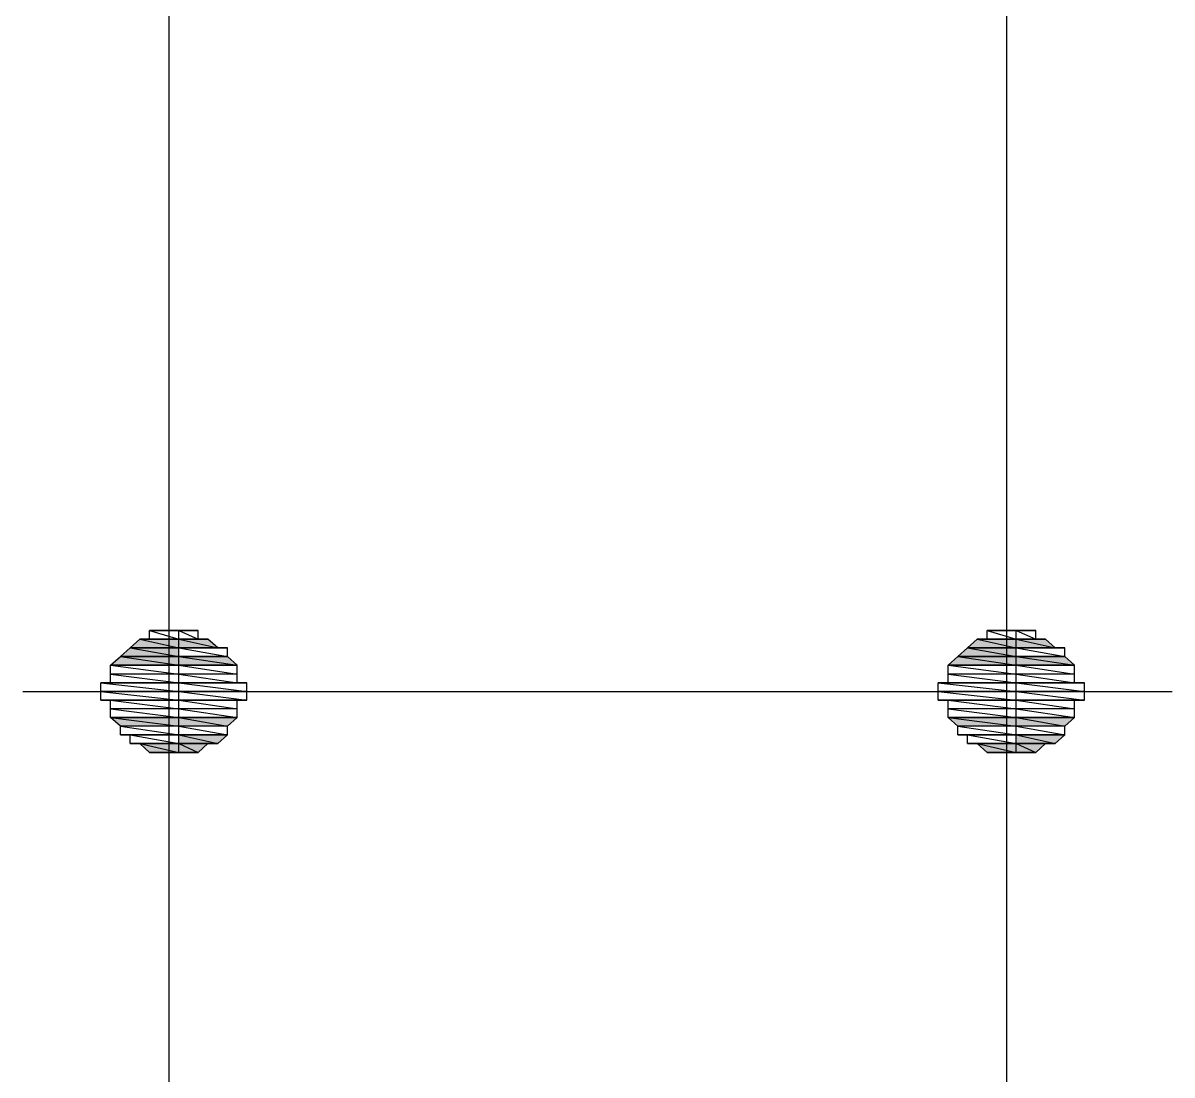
# Model space of a CAD drawing. Header units: millimetres. Extents: x -229 to 612, y -264 to 330.
# Drawn here: x 311.978 to 316.786, y -236.251 to -231.851 of the extents above; entities that cross this region are included whole.
import ezdxf

# ---------------------------------------------------------------- set-up
doc = ezdxf.new("R2010")
doc.units = ezdxf.units.MM

# ---------------------------------------------------------------- blocks, each defined once
blk = doc.blocks.new('0_TCM_4503_AIVD_AD_NOTE_BLOCK-43779754-14248')
at = {"linetype": 'Continuous'}
for points in [[(312.4259, -234.4645), (312.6296, -234.4645), (312.4666, -234.4282)], [(312.4666, -234.4282), (312.6296, -234.4645), (312.6296, -234.4282)], [(312.6296, -234.4282), (312.7926, -234.4645), (312.7518, -234.4282)], [(312.6296, -234.4645), (312.7926, -234.4645), (312.6296, -234.4282)], [(315.93, -234.4645), (316.1337, -234.4645), (315.9707, -234.4282)], [(315.9707, -234.4282), (316.1337, -234.4645), (316.1337, -234.4282)], [(316.1337, -234.4282), (316.2967, -234.4645), (316.256, -234.4282)], [(316.1337, -234.4645), (316.2967, -234.4645), (316.1337, -234.4282)], [(312.3851, -234.5009), (312.6296, -234.5009), (312.4259, -234.4645)], [(312.4259, -234.4645), (312.6296, -234.5009), (312.6296, -234.4645)], [(315.8892, -234.5009), (316.1337, -234.5009), (315.93, -234.4645)], [(315.93, -234.4645), (316.1337, -234.5009), (316.1337, -234.4645)], [(312.3444, -234.5373), (312.6296, -234.5373), (312.3851, -234.5009)], [(312.3851, -234.5009), (312.6296, -234.5373), (312.6296, -234.5009)], [(312.6296, -234.5009), (312.8741, -234.5373), (312.8333, -234.5009)], [(312.6296, -234.5373), (312.8741, -234.5373), (312.6296, -234.5009)], [(315.8485, -234.5373), (316.1337, -234.5373), (315.8892, -234.5009)], [(315.8892, -234.5009), (316.1337, -234.5373), (316.1337, -234.5009)], [(316.1337, -234.5009), (316.3782, -234.5373), (316.3374, -234.5009)], [(316.1337, -234.5373), (316.3782, -234.5373), (316.1337, -234.5009)], [(312.3444, -234.7557), (312.6296, -234.792), (312.6296, -234.7557)], [(312.3851, -234.792), (312.6296, -234.792), (312.3444, -234.7557)], [(312.6296, -234.7557), (312.8333, -234.792), (312.8741, -234.7557)], [(312.6296, -234.792), (312.8333, -234.792), (312.6296, -234.7557)], [(315.8485, -234.7557), (316.1337, -234.792), (316.1337, -234.7557)], [(315.8892, -234.792), (316.1337, -234.792), (315.8485, -234.7557)], [(316.1337, -234.7557), (316.3374, -234.792), (316.3782, -234.7557)], [(316.1337, -234.792), (316.3374, -234.792), (316.1337, -234.7557)], [(312.4666, -234.8648), (312.6296, -234.9012), (312.6296, -234.8648)], [(312.5073, -234.9012), (312.6296, -234.9012), (312.4666, -234.8648)], [(312.6296, -234.8284), (312.7926, -234.8648), (312.8333, -234.8284)], [(312.6296, -234.8648), (312.7926, -234.8648), (312.6296, -234.8284)], [(312.6296, -234.8648), (312.7111, -234.9012), (312.7518, -234.8648)], [(312.6296, -234.9012), (312.7111, -234.9012), (312.6296, -234.8648)], [(315.9707, -234.8648), (316.1337, -234.9012), (316.1337, -234.8648)], [(316.0115, -234.9012), (316.1337, -234.9012), (315.9707, -234.8648)], [(316.1337, -234.8284), (316.2967, -234.8648), (316.3374, -234.8284)], [(316.1337, -234.8648), (316.2967, -234.8648), (316.1337, -234.8284)], [(316.1337, -234.8648), (316.2152, -234.9012), (316.256, -234.8648)], [(316.1337, -234.9012), (316.2152, -234.9012), (316.1337, -234.8648)]]:
    blk.add_hatch(color=7, dxfattribs=at).paths.add_polyline_path(points)
at = {"color": 7, "linetype": 'Continuous'}
for p, q in [((312.5888, -239.3043), (312.5888, -225.9495)), ((316.093, -225.9495), (316.093, -239.3771)), ((312.4259, -234.4645), (312.4666, -234.4282)), ((312.5073, -234.4282), (312.4666, -234.4282)), ((312.4666, -234.4282), (312.6296, -234.4282)), ((312.6296, -234.4282), (312.4666, -234.4282)), ((312.4666, -234.4282), (312.6296, -234.4282)), ((312.6296, -234.4282), (312.4666, -234.4282)), ((312.4666, -234.4282), (312.6296, -234.4282)), ((312.6296, -234.4282), (312.4666, -234.4282)), ((312.4666, -234.4282), (312.6296, -234.4645)), ((312.4666, -234.4282), (312.6296, -234.4645)), ((312.6296, -234.3918), (312.5073, -234.3918)), ((312.5073, -234.3918), (312.5481, -234.3918)), ((312.6296, -234.3918), (312.5073, -234.3918)), ((312.5073, -234.3918), (312.6296, -234.4282)), ((312.5073, -234.3918), (312.6296, -234.4282)), ((312.5073, -234.4282), (312.5073, -234.3918)), ((312.6296, -234.4282), (312.5073, -234.4282)), ((312.6296, -234.4282), (312.5073, -234.4282)), ((312.5073, -234.4282), (312.6296, -234.4282)), ((312.6296, -234.4282), (312.5073, -234.4282)), ((312.6296, -234.3918), (312.5481, -234.3918)), ((312.5481, -234.3918), (312.5888, -234.3918)), ((312.6296, -234.3918), (312.5481, -234.3918)), ((312.5481, -234.3918), (312.6296, -234.3918)), ((312.5481, -234.3918), (312.6296, -234.3918)), ((312.5888, -234.3918), (312.6296, -234.3918)), ((312.6296, -234.3918), (312.5888, -234.3918)), ((312.5888, -234.3918), (312.6296, -234.3918)), ((312.5888, -234.3918), (312.6296, -234.3918)), ((312.6296, -234.3918), (312.5888, -234.3918)), ((312.6296, -234.4282), (312.6296, -234.3918)), ((312.6296, -234.3918), (312.6703, -234.3918)), ((312.6703, -234.3918), (312.6296, -234.3918)), ((312.6703, -234.3918), (312.6296, -234.3918)), ((312.6296, -234.3918), (312.6703, -234.3918)), ((312.7111, -234.3918), (312.6296, -234.3918)), ((312.6296, -234.3918), (312.7111, -234.3918)), ((312.7111, -234.3918), (312.6296, -234.3918)), ((312.6296, -234.3918), (312.6703, -234.3918)), ((312.7111, -234.3918), (312.6296, -234.3918)), ((312.6296, -234.3918), (312.7111, -234.4282)), ((312.6296, -234.3918), (312.7111, -234.4282)), ((312.6296, -234.4282), (312.6296, -234.3918)), ((312.6296, -234.4645), (312.6296, -234.4282)), ((312.7111, -234.4282), (312.6296, -234.4282)), ((312.7518, -234.4282), (312.6296, -234.4282)), ((312.6296, -234.4282), (312.7518, -234.4282)), ((312.6296, -234.4282), (312.7518, -234.4282)), ((312.7518, -234.4282), (312.6296, -234.4282)), ((312.7518, -234.4282), (312.6296, -234.4282)), ((312.6296, -234.4282), (312.7518, -234.4282)), ((312.7518, -234.4282), (312.6296, -234.4282)), ((312.6296, -234.4282), (312.7111, -234.4282)), ((312.7518, -234.4282), (312.6296, -234.4282)), ((312.6296, -234.4282), (312.7926, -234.4645)), ((312.6296, -234.4282), (312.7926, -234.4645)), ((312.6296, -234.4645), (312.6296, -234.4282)), ((312.6703, -234.3918), (312.7111, -234.3918)), ((312.7111, -234.4282), (312.7111, -234.3918)), ((312.7111, -234.4282), (312.7518, -234.4282)), ((312.7926, -234.4645), (312.7518, -234.4282)), ((315.93, -234.4645), (315.9707, -234.4282)), ((316.0115, -234.4282), (315.9707, -234.4282)), ((315.9707, -234.4282), (316.1337, -234.4282)), ((316.1337, -234.4282), (315.9707, -234.4282)), ((315.9707, -234.4282), (316.1337, -234.4282)), ((316.1337, -234.4282), (315.9707, -234.4282)), ((315.9707, -234.4282), (316.1337, -234.4282)), ((316.1337, -234.4282), (315.9707, -234.4282)), ((315.9707, -234.4282), (316.1337, -234.4645)), ((315.9707, -234.4282), (316.1337, -234.4645)), ((316.1337, -234.3918), (316.0115, -234.3918)), ((316.0115, -234.3918), (316.0522, -234.3918)), ((316.1337, -234.3918), (316.0115, -234.3918)), ((316.0115, -234.3918), (316.1337, -234.4282)), ((316.0115, -234.3918), (316.1337, -234.4282)), ((316.0115, -234.4282), (316.0115, -234.3918)), ((316.1337, -234.4282), (316.0115, -234.4282)), ((316.1337, -234.4282), (316.0115, -234.4282)), ((316.0115, -234.4282), (316.1337, -234.4282)), ((316.1337, -234.4282), (316.0115, -234.4282)), ((316.1337, -234.3918), (316.0522, -234.3918)), ((316.0522, -234.3918), (316.093, -234.3918)), ((316.1337, -234.3918), (316.0522, -234.3918)), ((316.0522, -234.3918), (316.1337, -234.3918)), ((316.0522, -234.3918), (316.1337, -234.3918)), ((316.093, -234.3918), (316.1337, -234.3918)), ((316.1337, -234.3918), (316.093, -234.3918)), ((316.093, -234.3918), (316.1337, -234.3918)), ((316.093, -234.3918), (316.1337, -234.3918)), ((316.1337, -234.3918), (316.093, -234.3918)), ((316.1337, -234.4282), (316.1337, -234.3918)), ((316.1337, -234.3918), (316.1745, -234.3918)), ((316.1745, -234.3918), (316.1337, -234.3918)), ((316.1745, -234.3918), (316.1337, -234.3918)), ((316.1337, -234.3918), (316.1745, -234.3918)), ((316.2152, -234.3918), (316.1337, -234.3918)), ((316.1337, -234.3918), (316.2152, -234.3918)), ((316.2152, -234.3918), (316.1337, -234.3918)), ((316.1337, -234.3918), (316.1745, -234.3918)), ((316.2152, -234.3918), (316.1337, -234.3918)), ((316.1337, -234.3918), (316.2152, -234.4282)), ((316.1337, -234.3918), (316.2152, -234.4282)), ((316.1337, -234.4282), (316.1337, -234.3918)), ((316.1337, -234.4645), (316.1337, -234.4282)), ((316.2152, -234.4282), (316.1337, -234.4282)), ((316.256, -234.4282), (316.1337, -234.4282)), ((316.1337, -234.4282), (316.256, -234.4282)), ((316.1337, -234.4282), (316.256, -234.4282)), ((316.256, -234.4282), (316.1337, -234.4282)), ((316.256, -234.4282), (316.1337, -234.4282)), ((316.1337, -234.4282), (316.256, -234.4282)), ((316.256, -234.4282), (316.1337, -234.4282)), ((316.1337, -234.4282), (316.2152, -234.4282)), ((316.256, -234.4282), (316.1337, -234.4282)), ((316.1337, -234.4282), (316.2967, -234.4645)), ((316.1337, -234.4282), (316.2967, -234.4645)), ((316.1337, -234.4645), (316.1337, -234.4282)), ((316.1745, -234.3918), (316.2152, -234.3918)), ((316.2152, -234.4282), (316.2152, -234.3918)), ((316.2152, -234.4282), (316.256, -234.4282)), ((316.2967, -234.4645), (316.256, -234.4282)), ((312.3851, -234.5009), (312.4259, -234.4645)), ((312.6296, -234.4645), (312.4259, -234.4645)), ((312.6296, -234.4645), (312.4259, -234.4645)), ((312.4259, -234.4645), (312.6296, -234.4645)), ((312.4259, -234.4645), (312.6296, -234.4645)), ((312.6296, -234.4645), (312.4259, -234.4645)), ((312.6296, -234.4645), (312.4259, -234.4645)), ((312.4259, -234.4645), (312.6296, -234.5009)), ((312.4259, -234.4645), (312.6296, -234.5009)), ((312.6296, -234.5009), (312.6296, -234.4645)), ((312.7926, -234.4645), (312.6296, -234.4645)), ((312.8333, -234.4645), (312.6296, -234.4645)), ((312.6296, -234.4645), (312.8333, -234.4645)), ((312.8333, -234.4645), (312.6296, -234.4645)), ((312.6296, -234.4645), (312.7926, -234.4645)), ((312.8333, -234.4645), (312.6296, -234.4645)), ((312.6296, -234.4645), (312.8333, -234.5009)), ((312.6296, -234.4645), (312.8333, -234.5009)), ((312.6296, -234.5009), (312.6296, -234.4645)), ((312.7926, -234.4645), (312.8333, -234.4645)), ((312.8333, -234.5009), (312.8333, -234.4645)), ((315.8892, -234.5009), (315.93, -234.4645)), ((316.1337, -234.4645), (315.93, -234.4645)), ((316.1337, -234.4645), (315.93, -234.4645)), ((315.93, -234.4645), (316.1337, -234.4645)), ((315.93, -234.4645), (316.1337, -234.4645)), ((316.1337, -234.4645), (315.93, -234.4645)), ((316.1337, -234.4645), (315.93, -234.4645)), ((315.93, -234.4645), (316.1337, -234.5009)), ((315.93, -234.4645), (316.1337, -234.5009)), ((316.1337, -234.5009), (316.1337, -234.4645)), ((316.2967, -234.4645), (316.1337, -234.4645)), ((316.3374, -234.4645), (316.1337, -234.4645)), ((316.1337, -234.4645), (316.3374, -234.4645)), ((316.3374, -234.4645), (316.1337, -234.4645)), ((316.1337, -234.4645), (316.2967, -234.4645)), ((316.3374, -234.4645), (316.1337, -234.4645)), ((316.1337, -234.4645), (316.3374, -234.5009)), ((316.1337, -234.4645), (316.3374, -234.5009)), ((316.1337, -234.5009), (316.1337, -234.4645)), ((316.2967, -234.4645), (316.3374, -234.4645)), ((316.3374, -234.5009), (316.3374, -234.4645)), ((312.3444, -234.5373), (312.3851, -234.5009)), ((312.6296, -234.5009), (312.3851, -234.5009)), ((312.6296, -234.5009), (312.3851, -234.5009)), ((312.3851, -234.5009), (312.6296, -234.5009)), ((312.3851, -234.5009), (312.6296, -234.5009)), ((312.6296, -234.5009), (312.3851, -234.5009)), ((312.6296, -234.5009), (312.3851, -234.5009)), ((312.3851, -234.5009), (312.6296, -234.5373)), ((312.3851, -234.5009), (312.6296, -234.5373)), ((312.6296, -234.5373), (312.6296, -234.5009)), ((312.8333, -234.5009), (312.6296, -234.5009)), ((312.8333, -234.5009), (312.6296, -234.5009)), ((312.6296, -234.5009), (312.8333, -234.5009)), ((312.6296, -234.5009), (312.8333, -234.5009)), ((312.8333, -234.5009), (312.6296, -234.5009)), ((312.8333, -234.5009), (312.6296, -234.5009)), ((312.6296, -234.5009), (312.8741, -234.5373)), ((312.6296, -234.5009), (312.8741, -234.5373)), ((312.6296, -234.5373), (312.6296, -234.5009)), ((312.8741, -234.5373), (312.8333, -234.5009)), ((315.8485, -234.5373), (315.8892, -234.5009)), ((316.1337, -234.5009), (315.8892, -234.5009)), ((316.1337, -234.5009), (315.8892, -234.5009)), ((315.8892, -234.5009), (316.1337, -234.5009)), ((315.8892, -234.5009), (316.1337, -234.5009)), ((316.1337, -234.5009), (315.8892, -234.5009)), ((316.1337, -234.5009), (315.8892, -234.5009)), ((315.8892, -234.5009), (316.1337, -234.5373)), ((315.8892, -234.5009), (316.1337, -234.5373)), ((316.3374, -234.5009), (316.1337, -234.5009)), ((316.1337, -234.5009), (316.3782, -234.5373)), ((316.1337, -234.5009), (316.3782, -234.5373)), ((316.1337, -234.5373), (316.1337, -234.5009)), ((316.1337, -234.5373), (316.1337, -234.5009)), ((316.3374, -234.5009), (316.1337, -234.5009)), ((316.3374, -234.5009), (316.1337, -234.5009)), ((316.1337, -234.5009), (316.3374, -234.5009)), ((316.1337, -234.5009), (316.3374, -234.5009)), ((316.3374, -234.5009), (316.1337, -234.5009)), ((316.3782, -234.5373), (316.3374, -234.5009)), ((312.6296, -234.5373), (312.3444, -234.5373)), ((312.6296, -234.5373), (312.3444, -234.5373)), ((312.3444, -234.5373), (312.6296, -234.5373)), ((312.3444, -234.5373), (312.6296, -234.5373)), ((312.6296, -234.5373), (312.3444, -234.5373)), ((312.6296, -234.5373), (312.3444, -234.5373)), ((312.3444, -234.5373), (312.6296, -234.5737)), ((312.3444, -234.5373), (312.6296, -234.5737)), ((312.3444, -234.5737), (312.3444, -234.5373)), ((312.6296, -234.5737), (312.3444, -234.5737)), ((312.6296, -234.5737), (312.3444, -234.5737)), ((312.3444, -234.5737), (312.6296, -234.6101)), ((312.3444, -234.5737), (312.6296, -234.6101)), ((312.3444, -234.6101), (312.3444, -234.5737)), ((312.6296, -234.5737), (312.6296, -234.5373)), ((312.8741, -234.5373), (312.6296, -234.5373)), ((312.8741, -234.5373), (312.6296, -234.5373)), ((312.6296, -234.5373), (312.8741, -234.5373)), ((312.6296, -234.5373), (312.8741, -234.5373)), ((312.8741, -234.5373), (312.6296, -234.5373)), ((312.8741, -234.5373), (312.6296, -234.5373)), ((312.6296, -234.5373), (312.8741, -234.5737)), ((312.6296, -234.5373), (312.8741, -234.5737)), ((312.6296, -234.5737), (312.6296, -234.5373)), ((312.6296, -234.6101), (312.6296, -234.5737)), ((312.8741, -234.5737), (312.6296, -234.5737)), ((312.8741, -234.5737), (312.6296, -234.5737)), ((312.6296, -234.5737), (312.8741, -234.6101)), ((312.6296, -234.5737), (312.8741, -234.6101)), ((312.6296, -234.6101), (312.6296, -234.5737)), ((312.8741, -234.5737), (312.8741, -234.5373)), ((312.8741, -234.6101), (312.8741, -234.5737)), ((316.1337, -234.5373), (315.8485, -234.5373)), ((316.1337, -234.5373), (315.8485, -234.5373)), ((315.8485, -234.5373), (316.1337, -234.5373)), ((315.8485, -234.5373), (316.1337, -234.5373)), ((316.1337, -234.5373), (315.8485, -234.5373)), ((316.1337, -234.5373), (315.8485, -234.5373)), ((315.8485, -234.5373), (316.1337, -234.5737)), ((315.8485, -234.5373), (316.1337, -234.5737)), ((315.8485, -234.5737), (315.8485, -234.5373)), ((316.1337, -234.5737), (315.8485, -234.5737)), ((316.1337, -234.5737), (315.8485, -234.5737)), ((315.8485, -234.5737), (316.1337, -234.6101)), ((315.8485, -234.5737), (316.1337, -234.6101)), ((315.8485, -234.6101), (315.8485, -234.5737)), ((316.3782, -234.5373), (316.1337, -234.5373)), ((316.3782, -234.5373), (316.1337, -234.5373)), ((316.1337, -234.5373), (316.3782, -234.5373)), ((316.1337, -234.5373), (316.3782, -234.5373)), ((316.3782, -234.5373), (316.1337, -234.5373)), ((316.3782, -234.5373), (316.1337, -234.5373)), ((316.1337, -234.5373), (316.3782, -234.5737)), ((316.1337, -234.5373), (316.3782, -234.5737)), ((316.1337, -234.5737), (316.1337, -234.5373)), ((316.1337, -234.5737), (316.1337, -234.5373)), ((316.3782, -234.5737), (316.1337, -234.5737)), ((316.3782, -234.5737), (316.1337, -234.5737)), ((316.1337, -234.5737), (316.3782, -234.6101)), ((316.1337, -234.5737), (316.3782, -234.6101)), ((316.1337, -234.6101), (316.1337, -234.5737)), ((316.1337, -234.6101), (316.1337, -234.5737)), ((316.3782, -234.5737), (316.3782, -234.5373)), ((316.3782, -234.6101), (316.3782, -234.5737)), ((312.3444, -234.6101), (312.3036, -234.6101)), ((312.3036, -234.6101), (312.6296, -234.6101)), ((312.6296, -234.6101), (312.3036, -234.6101)), ((312.3036, -234.6101), (312.6296, -234.6465)), ((312.3036, -234.6101), (312.6296, -234.6465)), ((312.3036, -234.6465), (312.3036, -234.6101)), ((312.6296, -234.6101), (312.3444, -234.6101)), ((312.6296, -234.6101), (312.3444, -234.6101)), ((312.3444, -234.6101), (312.6296, -234.6101)), ((312.6296, -234.6101), (312.3444, -234.6101)), ((312.6296, -234.6465), (312.6296, -234.6101)), ((312.8741, -234.6101), (312.6296, -234.6101)), ((312.9148, -234.6101), (312.6296, -234.6101)), ((312.6296, -234.6101), (312.9148, -234.6101)), ((312.9148, -234.6101), (312.6296, -234.6101)), ((312.6296, -234.6101), (312.8741, -234.6101)), ((312.9148, -234.6101), (312.6296, -234.6101)), ((312.6296, -234.6101), (312.9148, -234.6465)), ((312.6296, -234.6101), (312.9148, -234.6465)), ((312.6296, -234.6465), (312.6296, -234.6101)), ((312.8741, -234.6101), (312.9148, -234.6101)), ((312.9148, -234.6465), (312.9148, -234.6101)), ((315.8485, -234.6101), (315.8078, -234.6101)), ((315.8078, -234.6101), (316.1337, -234.6101)), ((316.1337, -234.6101), (315.8078, -234.6101)), ((315.8078, -234.6101), (316.1337, -234.6465)), ((315.8078, -234.6101), (316.1337, -234.6465)), ((315.8078, -234.6465), (315.8078, -234.6101)), ((316.1337, -234.6101), (315.8485, -234.6101)), ((316.1337, -234.6101), (315.8485, -234.6101)), ((315.8485, -234.6101), (316.1337, -234.6101)), ((316.1337, -234.6101), (315.8485, -234.6101)), ((316.3782, -234.6101), (316.1337, -234.6101)), ((316.4189, -234.6101), (316.1337, -234.6101)), ((316.1337, -234.6101), (316.4189, -234.6101)), ((316.4189, -234.6101), (316.1337, -234.6101)), ((316.1337, -234.6101), (316.3782, -234.6101)), ((316.4189, -234.6101), (316.1337, -234.6101)), ((316.1337, -234.6101), (316.4189, -234.6465)), ((316.1337, -234.6101), (316.4189, -234.6465)), ((316.1337, -234.6465), (316.1337, -234.6101)), ((316.1337, -234.6465), (316.1337, -234.6101)), ((316.3782, -234.6101), (316.4189, -234.6101)), ((316.4189, -234.6465), (316.4189, -234.6101)), ((311.9777, -234.6465), (316.7856, -234.6465)), ((312.6296, -234.6465), (312.3036, -234.6465)), ((312.6296, -234.6465), (312.3036, -234.6465)), ((312.3036, -234.6465), (312.6296, -234.6829)), ((312.3036, -234.6465), (312.6296, -234.6829)), ((312.3036, -234.6829), (312.3036, -234.6465)), ((312.6296, -234.6829), (312.6296, -234.6465)), ((312.9148, -234.6465), (312.6296, -234.6465)), ((312.9148, -234.6465), (312.6296, -234.6465)), ((312.6296, -234.6465), (312.9148, -234.6829)), ((312.6296, -234.6465), (312.9148, -234.6829)), ((312.6296, -234.6829), (312.6296, -234.6465)), ((312.9148, -234.6829), (312.9148, -234.6465)), ((316.1337, -234.6465), (315.8078, -234.6465)), ((316.1337, -234.6465), (315.8078, -234.6465)), ((315.8078, -234.6465), (316.1337, -234.6829)), ((315.8078, -234.6465), (316.1337, -234.6829)), ((315.8078, -234.6829), (315.8078, -234.6465)), ((316.4189, -234.6465), (316.1337, -234.6465)), ((316.4189, -234.6465), (316.1337, -234.6465)), ((316.1337, -234.6465), (316.4189, -234.6829)), ((316.1337, -234.6465), (316.4189, -234.6829)), ((316.1337, -234.6829), (316.1337, -234.6465)), ((316.1337, -234.6829), (316.1337, -234.6465)), ((316.4189, -234.6829), (316.4189, -234.6465)), ((312.6296, -234.6829), (312.3036, -234.6829)), ((312.6296, -234.6829), (312.3036, -234.6829)), ((312.3036, -234.6829), (312.3444, -234.6829)), ((312.3036, -234.6829), (312.6296, -234.6829)), ((312.6296, -234.6829), (312.3036, -234.6829)), ((312.3444, -234.6829), (312.6296, -234.6829)), ((312.6296, -234.6829), (312.3444, -234.6829)), ((312.3444, -234.6829), (312.6296, -234.7193)), ((312.3444, -234.6829), (312.6296, -234.7193)), ((312.3444, -234.7193), (312.3444, -234.6829)), ((312.6296, -234.7193), (312.3444, -234.7193)), ((312.6296, -234.7193), (312.3444, -234.7193)), ((312.3444, -234.7193), (312.6296, -234.7557)), ((312.3444, -234.7193), (312.6296, -234.7557)), ((312.3444, -234.7557), (312.3444, -234.7193)), ((312.6296, -234.7193), (312.6296, -234.6829)), ((312.9148, -234.6829), (312.6296, -234.6829)), ((312.8741, -234.6829), (312.6296, -234.6829)), ((312.6296, -234.6829), (312.8741, -234.6829)), ((312.8741, -234.6829), (312.6296, -234.6829)), ((312.6296, -234.6829), (312.9148, -234.6829)), ((312.8741, -234.6829), (312.6296, -234.6829)), ((312.6296, -234.6829), (312.8741, -234.7193)), ((312.6296, -234.6829), (312.8741, -234.7193)), ((312.6296, -234.7193), (312.6296, -234.6829)), ((312.6296, -234.7557), (312.6296, -234.7193)), ((312.8741, -234.7193), (312.6296, -234.7193)), ((312.8741, -234.7193), (312.6296, -234.7193)), ((312.6296, -234.7193), (312.8741, -234.7557)), ((312.6296, -234.7193), (312.8741, -234.7557)), ((312.6296, -234.7557), (312.6296, -234.7193)), ((312.9148, -234.6829), (312.8741, -234.6829)), ((312.8741, -234.7193), (312.8741, -234.6829)), ((312.8741, -234.7557), (312.8741, -234.7193)), ((316.1337, -234.6829), (315.8078, -234.6829)), ((316.1337, -234.6829), (315.8078, -234.6829)), ((315.8078, -234.6829), (315.8485, -234.6829)), ((315.8078, -234.6829), (316.1337, -234.6829)), ((316.1337, -234.6829), (315.8078, -234.6829)), ((315.8485, -234.6829), (316.1337, -234.6829)), ((316.1337, -234.6829), (315.8485, -234.6829)), ((315.8485, -234.6829), (316.1337, -234.7193)), ((315.8485, -234.6829), (316.1337, -234.7193)), ((315.8485, -234.7193), (315.8485, -234.6829)), ((316.1337, -234.7193), (315.8485, -234.7193)), ((316.1337, -234.7193), (315.8485, -234.7193)), ((315.8485, -234.7193), (316.1337, -234.7557)), ((315.8485, -234.7193), (316.1337, -234.7557)), ((315.8485, -234.7557), (315.8485, -234.7193)), ((316.4189, -234.6829), (316.1337, -234.6829)), ((316.3782, -234.6829), (316.1337, -234.6829)), ((316.1337, -234.6829), (316.3782, -234.6829)), ((316.3782, -234.6829), (316.1337, -234.6829)), ((316.1337, -234.6829), (316.4189, -234.6829)), ((316.3782, -234.6829), (316.1337, -234.6829)), ((316.1337, -234.6829), (316.3782, -234.7193)), ((316.1337, -234.6829), (316.3782, -234.7193)), ((316.1337, -234.7193), (316.1337, -234.6829)), ((316.1337, -234.7193), (316.1337, -234.6829)), ((316.3782, -234.7193), (316.1337, -234.7193)), ((316.3782, -234.7193), (316.1337, -234.7193)), ((316.1337, -234.7193), (316.3782, -234.7557)), ((316.1337, -234.7193), (316.3782, -234.7557)), ((316.1337, -234.7557), (316.1337, -234.7193)), ((316.1337, -234.7557), (316.1337, -234.7193)), ((316.4189, -234.6829), (316.3782, -234.6829)), ((316.3782, -234.7193), (316.3782, -234.6829)), ((316.3782, -234.7557), (316.3782, -234.7193)), ((312.6296, -234.7557), (312.3444, -234.7557)), ((312.6296, -234.7557), (312.3444, -234.7557)), ((312.3444, -234.7557), (312.6296, -234.7557)), ((312.3444, -234.7557), (312.6296, -234.7557)), ((312.6296, -234.7557), (312.3444, -234.7557)), ((312.6296, -234.7557), (312.3444, -234.7557)), ((312.3444, -234.7557), (312.6296, -234.792)), ((312.3444, -234.7557), (312.6296, -234.792)), ((312.3851, -234.792), (312.3444, -234.7557)), ((312.6296, -234.792), (312.6296, -234.7557)), ((312.8741, -234.7557), (312.6296, -234.7557)), ((312.8741, -234.7557), (312.6296, -234.7557)), ((312.6296, -234.7557), (312.8741, -234.7557)), ((312.6296, -234.7557), (312.8741, -234.7557)), ((312.8741, -234.7557), (312.6296, -234.7557)), ((312.8741, -234.7557), (312.6296, -234.7557)), ((312.6296, -234.7557), (312.8333, -234.792)), ((312.6296, -234.7557), (312.8333, -234.792)), ((312.6296, -234.792), (312.6296, -234.7557)), ((312.8333, -234.792), (312.8741, -234.7557)), ((316.1337, -234.7557), (315.8485, -234.7557)), ((316.1337, -234.7557), (315.8485, -234.7557)), ((315.8485, -234.7557), (316.1337, -234.7557)), ((315.8485, -234.7557), (316.1337, -234.7557)), ((316.1337, -234.7557), (315.8485, -234.7557)), ((316.1337, -234.7557), (315.8485, -234.7557)), ((315.8485, -234.7557), (316.1337, -234.792)), ((315.8485, -234.7557), (316.1337, -234.792)), ((315.8892, -234.792), (315.8485, -234.7557)), ((316.3782, -234.7557), (316.1337, -234.7557)), ((316.3782, -234.7557), (316.1337, -234.7557)), ((316.1337, -234.7557), (316.3782, -234.7557)), ((316.1337, -234.7557), (316.3782, -234.7557)), ((316.3782, -234.7557), (316.1337, -234.7557)), ((316.3782, -234.7557), (316.1337, -234.7557)), ((316.1337, -234.7557), (316.3374, -234.792)), ((316.1337, -234.7557), (316.3374, -234.792)), ((316.1337, -234.792), (316.1337, -234.7557)), ((316.1337, -234.792), (316.1337, -234.7557)), ((316.3374, -234.792), (316.3782, -234.7557)), ((312.6296, -234.792), (312.3851, -234.792)), ((312.6296, -234.792), (312.3851, -234.792)), ((312.3851, -234.792), (312.6296, -234.8284)), ((312.3851, -234.792), (312.6296, -234.8284)), ((312.3851, -234.8284), (312.3851, -234.792)), ((312.6296, -234.8284), (312.6296, -234.792)), ((312.8333, -234.792), (312.6296, -234.792)), ((312.8333, -234.792), (312.6296, -234.792)), ((312.6296, -234.792), (312.8333, -234.8284)), ((312.6296, -234.792), (312.8333, -234.8284)), ((312.6296, -234.8284), (312.6296, -234.792)), ((312.8333, -234.8284), (312.8333, -234.792)), ((316.1337, -234.792), (315.8892, -234.792)), ((316.1337, -234.792), (315.8892, -234.792)), ((315.8892, -234.792), (316.1337, -234.8284)), ((315.8892, -234.792), (316.1337, -234.8284)), ((315.8892, -234.8284), (315.8892, -234.792)), ((316.3374, -234.792), (316.1337, -234.792)), ((316.3374, -234.792), (316.1337, -234.792)), ((316.1337, -234.792), (316.3374, -234.8284)), ((316.1337, -234.792), (316.3374, -234.8284)), ((316.1337, -234.8284), (316.1337, -234.792)), ((316.1337, -234.8284), (316.1337, -234.792)), ((316.3374, -234.8284), (316.3374, -234.792)), ((312.6296, -234.8284), (312.3851, -234.8284)), ((312.6296, -234.8284), (312.3851, -234.8284)), ((312.3851, -234.8284), (312.4259, -234.8284)), ((312.3851, -234.8284), (312.6296, -234.8284)), ((312.6296, -234.8284), (312.3851, -234.8284)), ((312.4259, -234.8284), (312.6296, -234.8284)), ((312.6296, -234.8284), (312.4259, -234.8284)), ((312.4259, -234.8284), (312.6296, -234.8648)), ((312.4259, -234.8284), (312.6296, -234.8648)), ((312.4259, -234.8648), (312.4259, -234.8284)), ((312.6296, -234.8648), (312.4259, -234.8648)), ((312.6296, -234.8648), (312.4259, -234.8648)), ((312.4259, -234.8648), (312.4666, -234.8648)), ((312.4259, -234.8648), (312.6296, -234.8648)), ((312.6296, -234.8648), (312.4259, -234.8648)), ((312.4666, -234.8648), (312.6296, -234.8648)), ((312.6296, -234.8648), (312.4666, -234.8648)), ((312.4666, -234.8648), (312.6296, -234.8648)), ((312.6296, -234.8648), (312.4666, -234.8648)), ((312.4666, -234.8648), (312.6296, -234.8648)), ((312.6296, -234.8648), (312.4666, -234.8648)), ((312.4666, -234.8648), (312.6296, -234.9012)), ((312.4666, -234.8648), (312.6296, -234.9012)), ((312.5073, -234.9012), (312.4666, -234.8648)), ((312.6296, -234.8648), (312.6296, -234.8284)), ((312.8333, -234.8284), (312.6296, -234.8284)), ((312.8333, -234.8284), (312.6296, -234.8284)), ((312.6296, -234.8284), (312.8333, -234.8284)), ((312.6296, -234.8284), (312.8333, -234.8284)), ((312.8333, -234.8284), (312.6296, -234.8284)), ((312.8333, -234.8284), (312.6296, -234.8284)), ((312.6296, -234.8284), (312.7926, -234.8648)), ((312.6296, -234.8284), (312.7926, -234.8648)), ((312.6296, -234.8648), (312.6296, -234.8284)), ((312.6296, -234.9012), (312.6296, -234.8648)), ((312.7926, -234.8648), (312.6296, -234.8648)), ((312.7518, -234.8648), (312.6296, -234.8648)), ((312.6296, -234.8648), (312.7518, -234.8648)), ((312.6296, -234.8648), (312.7518, -234.8648)), ((312.7518, -234.8648), (312.6296, -234.8648)), ((312.7518, -234.8648), (312.6296, -234.8648)), ((312.6296, -234.8648), (312.7518, -234.8648)), ((312.7518, -234.8648), (312.6296, -234.8648)), ((312.6296, -234.8648), (312.7926, -234.8648)), ((312.7518, -234.8648), (312.6296, -234.8648)), ((312.6296, -234.8648), (312.7111, -234.9012)), ((312.6296, -234.8648), (312.7111, -234.9012)), ((312.6296, -234.9012), (312.6296, -234.8648)), ((312.7111, -234.9012), (312.7518, -234.8648)), ((312.7926, -234.8648), (312.7518, -234.8648)), ((312.7926, -234.8648), (312.8333, -234.8284)), ((316.1337, -234.8284), (315.8892, -234.8284)), ((316.1337, -234.8284), (315.8892, -234.8284)), ((315.8892, -234.8284), (315.93, -234.8284)), ((315.8892, -234.8284), (316.1337, -234.8284)), ((316.1337, -234.8284), (315.8892, -234.8284)), ((315.93, -234.8284), (316.1337, -234.8284)), ((316.1337, -234.8284), (315.93, -234.8284)), ((315.93, -234.8284), (316.1337, -234.8648)), ((315.93, -234.8284), (316.1337, -234.8648)), ((315.93, -234.8648), (315.93, -234.8284)), ((316.1337, -234.8648), (315.93, -234.8648)), ((316.1337, -234.8648), (315.93, -234.8648)), ((315.93, -234.8648), (315.9707, -234.8648)), ((315.93, -234.8648), (316.1337, -234.8648)), ((316.1337, -234.8648), (315.93, -234.8648)), ((315.9707, -234.8648), (316.1337, -234.8648)), ((316.1337, -234.8648), (315.9707, -234.8648)), ((315.9707, -234.8648), (316.1337, -234.8648)), ((316.1337, -234.8648), (315.9707, -234.8648)), ((315.9707, -234.8648), (316.1337, -234.8648)), ((316.1337, -234.8648), (315.9707, -234.8648)), ((315.9707, -234.8648), (316.1337, -234.9012)), ((315.9707, -234.8648), (316.1337, -234.9012)), ((316.0115, -234.9012), (315.9707, -234.8648)), ((316.3374, -234.8284), (316.1337, -234.8284)), ((316.3374, -234.8284), (316.1337, -234.8284)), ((316.1337, -234.8284), (316.3374, -234.8284)), ((316.1337, -234.8284), (316.3374, -234.8284)), ((316.3374, -234.8284), (316.1337, -234.8284)), ((316.3374, -234.8284), (316.1337, -234.8284)), ((316.1337, -234.8284), (316.2967, -234.8648)), ((316.1337, -234.8284), (316.2967, -234.8648)), ((316.1337, -234.8648), (316.1337, -234.8284)), ((316.1337, -234.8648), (316.1337, -234.8284)), ((316.2967, -234.8648), (316.1337, -234.8648)), ((316.256, -234.8648), (316.1337, -234.8648)), ((316.1337, -234.8648), (316.256, -234.8648)), ((316.1337, -234.8648), (316.256, -234.8648)), ((316.256, -234.8648), (316.1337, -234.8648)), ((316.256, -234.8648), (316.1337, -234.8648)), ((316.1337, -234.8648), (316.256, -234.8648)), ((316.256, -234.8648), (316.1337, -234.8648)), ((316.1337, -234.8648), (316.2967, -234.8648)), ((316.256, -234.8648), (316.1337, -234.8648)), ((316.1337, -234.8648), (316.2152, -234.9012)), ((316.1337, -234.8648), (316.2152, -234.9012)), ((316.1337, -234.9012), (316.1337, -234.8648)), ((316.1337, -234.9012), (316.1337, -234.8648)), ((316.2152, -234.9012), (316.256, -234.8648)), ((316.2967, -234.8648), (316.256, -234.8648)), ((316.2967, -234.8648), (316.3374, -234.8284)), ((312.6296, -234.9012), (312.5073, -234.9012)), ((312.6296, -234.9012), (312.5073, -234.9012)), ((312.5073, -234.9012), (312.6296, -234.9012)), ((312.5073, -234.9012), (312.6296, -234.9012)), ((312.6296, -234.9012), (312.5073, -234.9012)), ((312.6296, -234.9012), (312.5073, -234.9012)), ((312.5073, -234.9012), (312.6296, -234.9012)), ((312.5073, -234.9012), (312.6296, -234.9012)), ((312.5481, -234.9012), (312.5073, -234.9012)), ((312.6296, -234.9012), (312.5481, -234.9012)), ((312.5481, -234.9012), (312.6296, -234.9012)), ((312.6296, -234.9012), (312.5481, -234.9012)), ((312.5888, -234.9012), (312.5481, -234.9012)), ((312.5481, -234.9012), (312.6296, -234.9012)), ((312.6296, -234.9012), (312.5888, -234.9012)), ((312.5888, -234.9012), (312.6296, -234.9012)), ((312.6296, -234.9012), (312.5888, -234.9012)), ((312.7111, -234.9012), (312.6296, -234.9012)), ((312.7111, -234.9012), (312.6296, -234.9012)), ((312.6296, -234.9012), (312.7111, -234.9012)), ((312.6296, -234.9012), (312.7111, -234.9012)), ((312.7111, -234.9012), (312.6296, -234.9012)), ((312.6703, -234.9012), (312.6296, -234.9012)), ((312.6296, -234.9012), (312.6703, -234.9012)), ((312.6703, -234.9012), (312.6296, -234.9012)), ((312.6296, -234.9012), (312.7111, -234.9012)), ((312.6296, -234.9012), (312.6703, -234.9012)), ((312.6703, -234.9012), (312.6296, -234.9012)), ((312.7111, -234.9012), (312.6703, -234.9012)), ((316.1337, -234.9012), (316.0115, -234.9012)), ((316.1337, -234.9012), (316.0115, -234.9012)), ((316.0115, -234.9012), (316.1337, -234.9012)), ((316.0115, -234.9012), (316.1337, -234.9012)), ((316.1337, -234.9012), (316.0115, -234.9012)), ((316.1337, -234.9012), (316.0115, -234.9012)), ((316.0115, -234.9012), (316.1337, -234.9012)), ((316.0115, -234.9012), (316.1337, -234.9012)), ((316.0522, -234.9012), (316.0115, -234.9012)), ((316.1337, -234.9012), (316.0522, -234.9012)), ((316.0522, -234.9012), (316.1337, -234.9012)), ((316.1337, -234.9012), (316.0522, -234.9012)), ((316.093, -234.9012), (316.0522, -234.9012)), ((316.0522, -234.9012), (316.1337, -234.9012)), ((316.1337, -234.9012), (316.093, -234.9012)), ((316.093, -234.9012), (316.1337, -234.9012)), ((316.1337, -234.9012), (316.093, -234.9012)), ((316.2152, -234.9012), (316.1337, -234.9012)), ((316.2152, -234.9012), (316.1337, -234.9012)), ((316.1337, -234.9012), (316.2152, -234.9012)), ((316.1337, -234.9012), (316.2152, -234.9012)), ((316.2152, -234.9012), (316.1337, -234.9012)), ((316.1745, -234.9012), (316.1337, -234.9012)), ((316.1337, -234.9012), (316.1745, -234.9012)), ((316.1745, -234.9012), (316.1337, -234.9012)), ((316.1337, -234.9012), (316.2152, -234.9012)), ((316.1337, -234.9012), (316.1745, -234.9012)), ((316.1745, -234.9012), (316.1337, -234.9012)), ((316.2152, -234.9012), (316.1745, -234.9012))]:
    blk.add_line(p, q, dxfattribs=at)

msp = doc.modelspace()

# ---------------------------------------------------------------- block references
msp.add_blockref('0_TCM_4503_AIVD_AD_NOTE_BLOCK-43779754-14248', (0, 0))

doc.saveas('drawing.dxf')
